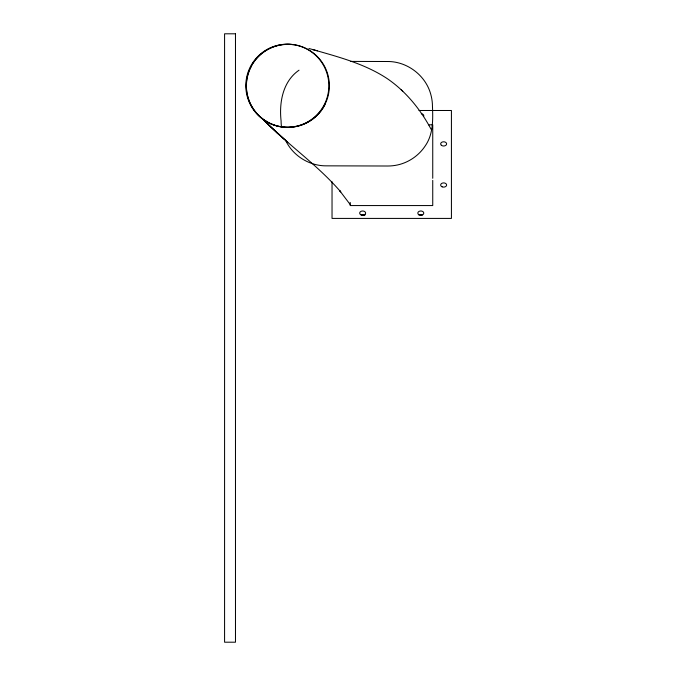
<?xml version="1.0" encoding="UTF-8"?>
<svg xmlns="http://www.w3.org/2000/svg" width="676" height="676" viewBox="0 0 676 676"><rect width="100%" height="100%" fill="white"/><g stroke="black" fill="none" stroke-linecap="round" stroke-linejoin="round"><path stroke-width="1.01" d="M250.728 67.313L251.202 66.383A39.309 39.309 0 0 1 255.215 60.223L255.908 59.378A44.455 44.455 0 0 1 260.598 54.562A41.05 41.05 0 0 1 286.438 44.413A43.272 43.272 0 0 1 293.139 44.675M325.046 104.408L324.573 105.338A39.309 39.309 0 0 1 320.559 111.498L319.866 112.343A44.455 44.455 0 0 1 315.168 117.159A41.05 41.05 0 0 1 289.336 127.316M299.029 70.194C282.788 81.357 279.011 102.608 281.098 120.979A51.537 47.895 0.2 0 0 281.529 127.071M364.812 215.095L361.381 215.205M418.959 110.492L451.424 110.492L451.424 218.416L332.034 218.416L332.034 181.743M428.559 124.806L432.741 124.806L432.741 178.295M360.883 214.765L365.065 214.765M418.351 214.765L422.525 214.765M350.886 61.415L387.5 61.508C407.011 61.33 425.5 75.239 430.696 94.057A51.537 47.895 0.2 0 1 432.463 106.369C433.02 119.745 433.274 134.338 425.263 145.847C419.416 154.745 410.349 161.395 400.116 164.31A41.904 38.946 0.2 0 1 387.779 166.009L326.06 165.84C309.025 165.907 292.454 155.455 285.416 139.907M419.188 214.622L422.669 214.765M431.102 129.31C420.607 109.58 406.048 91.564 387.542 78.83C363.899 63.062 335.854 56.285 308.898 48.461M312.54 49.542L317.441 50.835M266.344 122.795L279.729 135.124L263.344 119.779C288.187 144.867 317.669 165.079 340.772 191.908L339.496 190.421L350.286 204.659M287.79 142.357L276.281 131.989L284.199 139.146M401.214 89.747L402.761 91.277M432.741 180.391L432.741 205.563L350.202 205.563L350.202 202.42M421.317 113.737A2.983 2.112 0 0 1 423.607 116.542M282.619 127.147A41.54 41.54 0 0 1 250.804 67.355M289.336 127.358A43.272 43.272 0 0 1 282.636 127.054M235.476 33.8L224.576 33.8L224.576 642.2L235.476 642.2L235.476 33.8M360.367 214.444A2.983 2.112 0 0 0 365.462 213.81A2.983 2.112 0 0 0 362.142 211.013A2.983 2.112 0 0 0 360.367 214.444M418.512 214.444A2.983 2.112 0 0 0 423.607 213.81A2.983 2.112 0 0 0 420.278 211.013A2.983 2.112 0 0 0 418.512 214.444M441.352 145.256A2.983 2.112 0 0 0 446.447 144.622A2.983 2.112 0 0 0 443.118 141.816A2.983 2.112 0 0 0 441.352 145.256M442.146 186.838A2.983 2.112 0 0 0 446.625 185.013A2.983 2.112 0 0 0 442.146 183.179A2.983 2.112 0 0 0 442.146 186.838M264.054 120.1A41.532 41.532 0 0 0 328.747 88.674A41.532 41.532 0 0 0 269.183 48.359A41.532 41.532 0 0 0 264.054 120.1M266.293 121.291A41.54 41.54 0 0 0 329.356 86.663A41.54 41.54 0 0 0 267.84 49.356A41.54 41.54 0 0 0 266.293 121.291"/></g></svg>
